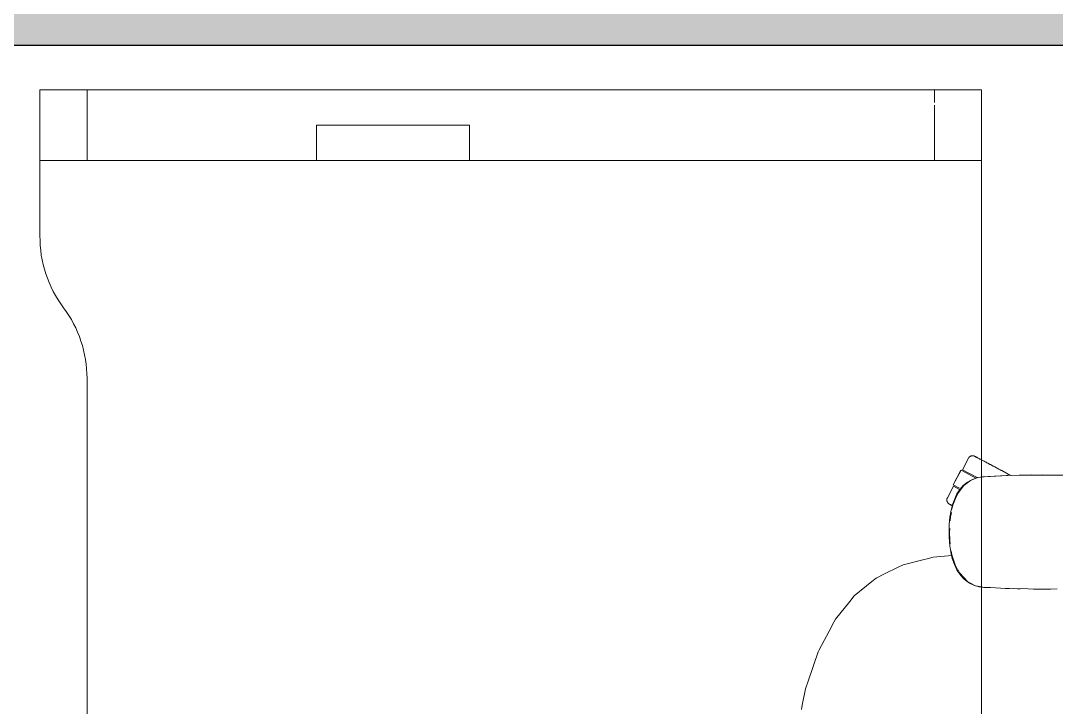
# Model space of a CAD drawing. Header units: millimetres. Extents: x 155927 to 326028, y -36033 to 97293.
# Drawn here: x 198009 to 198889, y 33683 to 34266 of the extents above; entities that cross this region are included whole.
import ezdxf

# ---------------------------------------------------------------- set-up
doc = ezdxf.new("R2010")
doc.units = ezdxf.units.MM
doc.header["$MEASUREMENT"] = 0
for name, color, linetype, lineweight in [('A-WALL-PATT', 7, 'CONTINUOUS', 9), ('G-IMPT', 8, 'CONTINUOUS', 9), ('I-FURN', 8, 'CONTINUOUS', 9), ('I-WALL', 7, 'CONTINUOUS', 9)]:
    doc.layers.add(name, color=color, linetype=linetype, lineweight=lineweight)

msp = doc.modelspace()

# ---------------------------------------------------------------- hatches: boundary and pattern name
at = {"layer": 'A-WALL-PATT'}
h = msp.add_hatch(color=256, dxfattribs=at)
h.paths.add_polyline_path([(210693.83, 34245.61), (210693.83, 34347.61), (202317.83, 34347.61), (202317.83, 34245.61), (208432.93, 34245.61)], flags=0)
h.paths.add_polyline_path([(200283.69, 34245.61), (200283.69, 34347.61), (197638.41, 34347.61), (197638.41, 34245.61), (198727.63, 34245.61)], flags=0)

# ---------------------------------------------------------------- linework, layer by layer
at = {"layer": 'G-IMPT'}
for p, q in [((198816.07, 33875.83), (198810.44, 33871.67)), ((198817.1, 33876.5), (198813.66, 33874.55)), ((198822.26, 33878.25), (198816.07, 33875.83)), ((198817.1, 33876.5), (198820.74, 33877.9)), ((198822.09, 33878.26), (198820.74, 33877.9)), ((198822.09, 33878.26), (198824.48, 33878.71)), ((198822.26, 33878.25), (198825.43, 33878.73)), ((198826.13, 33878.96), (198824.48, 33878.71)), ((198847.91, 33880.05), (198826.13, 33878.96)), ((198846.7, 33880.01), (198826.13, 33878.96)), ((198826.13, 33878.96), (198827.73, 33879.07)), ((198847.91, 33880.05), (198827.73, 33879.07)), ((198868.1, 33880.51), (198846.7, 33880.01)), ((198858.26, 33880.35), (198846.7, 33880.01)), ((198846.7, 33880.01), (198847.91, 33880.05)), ((198868.1, 33880.51), (198847.91, 33880.05)), ((198858.26, 33880.35), (198877.49, 33880.56)), ((198868.1, 33880.51), (198858.26, 33880.35)), ((198888.28, 33880.47), (198858.26, 33880.35)), ((198866.06, 33880.49), (198864.15, 33880.42)), ((198868.21, 33880.47), (198866.06, 33880.49)), ((198888.28, 33880.47), (198868.1, 33880.51)), ((198888.28, 33880.47), (198877.49, 33880.56)), ((198888.28, 33880.47), (198896.7, 33880.3)), ((198804.6, 33864.38), (198807.26, 33868.43)), ((198810.44, 33871.67), (198805.23, 33864.88)), ((198807.26, 33868.43), (198809.92, 33871.47)), ((198813.66, 33874.55), (198809.92, 33871.47)), ((198801.03, 33855.97), (198802.62, 33860.31)), ((198801.06, 33854.86), (198803.39, 33860.48)), ((198804.6, 33864.38), (198802.62, 33860.31)), ((198805.23, 33864.88), (198803.39, 33860.48)), ((198798.6, 33844.56), (198799.6, 33850.49)), ((198801.03, 33855.97), (198799.6, 33850.49)), ((198801.06, 33854.86), (198800.35, 33851.4)), ((198798.6, 33844.56), (198798.04, 33838.41)), ((198799.02, 33844.9), (198798.82, 33841.7)), ((198799.79, 33848.65), (198799.02, 33844.9)), ((198797.86, 33832.07), (198798.04, 33838.41)), ((198797.95, 33827.57), (198797.86, 33832.07)), ((198798.42, 33835.18), (198798.23, 33832.07)), ((198798.46, 33824.91), (198798.23, 33832.07)), ((198797.95, 33827.57), (198798.52, 33820.25)), ((198798.46, 33824.91), (198798.86, 33822.13)), ((198799.64, 33813.49), (198798.52, 33820.25)), ((198799.73, 33815.94), (198800.19, 33812.65)), ((198758.84, 33804.3), (198776.78, 33808.7)), ((198776.78, 33808.7), (198779.15, 33809.29)), ((198784.44, 33810.59), (198779.15, 33809.29)), ((198800.32, 33812.03), (198784.44, 33810.59)), ((198800.62, 33809.56), (198799.64, 33813.49)), ((198800.19, 33812.65), (198803.22, 33803.26)), ((198800.62, 33809.56), (198802.36, 33804.48)), ((198735.84, 33792.98), (198743.01, 33796.51)), ((198754.48, 33802.15), (198743.01, 33796.51)), ((198754.48, 33802.15), (198758.84, 33804.3)), ((198802.36, 33804.48), (198804.56, 33799.84)), ((198803.22, 33803.26), (198804.69, 33800.8)), ((198804.56, 33799.84), (198805.37, 33798.47)), ((198804.97, 33800.34), (198805.83, 33798.9)), ((198807.81, 33795.01), (198805.37, 33798.47)), ((198806.3, 33798.11), (198808.18, 33794.96)), ((198806.99, 33797.04), (198808.27, 33795.57)), ((198806.99, 33797.04), (198813.89, 33789.65)), ((198732.19, 33790.01), (198717.24, 33777.84)), ((198732.19, 33790.01), (198735.84, 33792.98)), ((198810.68, 33791.96), (198807.81, 33795.01)), ((198808.18, 33794.96), (198813.89, 33789.65)), ((198808.4, 33795.42), (198811.48, 33791.88)), ((198810.68, 33791.96), (198812, 33790.83)), ((198813.89, 33789.65), (198811.48, 33791.88)), ((198815.22, 33788.63), (198812, 33790.83)), ((198816.13, 33788.55), (198813.89, 33789.65)), ((198815.22, 33788.63), (198819.55, 33786.64)), ((198816.13, 33788.55), (198820.39, 33786.44)), ((198823.5, 33785.57), (198819.55, 33786.64)), ((198820.39, 33786.44), (198825.43, 33785.5)), ((198825.43, 33785.33), (198823.5, 33785.57)), ((198825.43, 33785.5), (198827.73, 33785.07)), ((198827.51, 33785.07), (198825.43, 33785.33)), ((198833.17, 33784.79), (198827.51, 33785.07)), ((198833.17, 33784.79), (198845.73, 33784.18)), ((198849.28, 33784.05), (198845.73, 33784.18)), ((198864.95, 33783.67), (198849.28, 33784.05)), ((198852.68, 33783.99), (198856, 33783.85)), ((198858.22, 33783.85), (198856, 33783.85)), ((198864.95, 33783.67), (198869.46, 33783.62)), ((198869.46, 33783.62), (198884.17, 33783.63)), ((198889.64, 33783.7), (198884.17, 33783.63)), ((198701.28, 33758.04), (198713.48, 33773.17)), ((198717.24, 33777.84), (198713.48, 33773.17)), ((198697.84, 33751.53), (198698.57, 33752.91)), ((198701.28, 33758.04), (198698.57, 33752.91)), ((198697.84, 33751.53), (198687.54, 33732.03)), ((198678.52, 33706.28), (198686.67, 33730.37)), ((198687.54, 33732.03), (198686.67, 33730.37)), ((198678.52, 33706.28), (198676, 33698.84)), ((198673.13, 33685.02), (198676, 33698.84)), ((198672.37, 33681.34), (198673.13, 33685.02))]:
    msp.add_line(p, q, dxfattribs=at)
at = {"layer": 'I-FURN'}
for p, q in [((198065.43, 34207.61), (198025.43, 34207.61)), ((198025.43, 34207.61), (198825.43, 34207.61)), ((198025.43, 34147.61), (198025.43, 34207.61)), ((198025.43, 34147.61), (198025.43, 34207.61)), ((198025.43, 34207.61), (198025.43, 34083.72)), ((198825.43, 34207.61), (198025.43, 34207.61)), ((198025.43, 34207.61), (198825.43, 34207.61)), ((198025.43, 34083.72), (198025.43, 34207.61)), ((198785.43, 34207.61), (198065.43, 34207.61)), ((198065.43, 34147.61), (198065.43, 34207.61)), ((198065.43, 34147.61), (198065.43, 34207.61)), ((198825.43, 34207.61), (198785.43, 34207.61)), ((198785.43, 34197.03), (198785.43, 34207.61)), ((198785.43, 34197.03), (198785.43, 34207.61)), ((198825.43, 34147.61), (198825.43, 34207.61)), ((198825.43, 34207.61), (198825.43, 34147.61)), ((198825.43, 32807.61), (198825.43, 34207.61)), ((198825.43, 34207.61), (198825.43, 32807.61)), ((198785.43, 34147.61), (198785.43, 34194.72)), ((198785.43, 34147.61), (198785.43, 34194.72)), ((198260.43, 34147.61), (198260.43, 34177.61)), ((198260.43, 34177.61), (198390.43, 34177.61)), ((198260.43, 34147.61), (198260.43, 34177.61)), ((198390.43, 34177.61), (198260.43, 34177.61)), ((198390.43, 34147.61), (198390.43, 34177.61)), ((198390.43, 34177.61), (198390.43, 34147.61)), ((198260.43, 34147.61), (198025.43, 34147.61)), ((198025.43, 34147.61), (198065.43, 34147.61)), ((198065.43, 34147.61), (198785.43, 34147.61)), ((198390.43, 34147.61), (198260.43, 34147.61)), ((198825.43, 34147.61), (198390.43, 34147.61)), ((198785.43, 34147.61), (198825.43, 34147.61)), ((198065.43, 33962.61), (198065.43, 33274.44)), ((198065.43, 33274.44), (198065.43, 33962.61)), ((198814.3, 33894.7), (198809.15, 33885.02)), ((198814.3, 33894.7), (198814.38, 33894.85)), ((198814.38, 33894.85), (198814.46, 33894.98)), ((198814.46, 33894.98), (198814.55, 33895.12)), ((198814.55, 33895.12), (198814.64, 33895.25)), ((198814.64, 33895.25), (198814.74, 33895.37)), ((198814.74, 33895.37), (198814.85, 33895.5)), ((198814.85, 33895.5), (198814.96, 33895.61)), ((198814.96, 33895.61), (198815.07, 33895.73)), ((198815.07, 33895.73), (198815.19, 33895.84)), ((198815.19, 33895.84), (198815.31, 33895.94)), ((198815.31, 33895.94), (198815.44, 33896.04)), ((198815.44, 33896.04), (198815.57, 33896.13)), ((198815.57, 33896.13), (198815.71, 33896.22)), ((198815.71, 33896.22), (198815.85, 33896.31)), ((198815.85, 33896.31), (198815.99, 33896.38)), ((198815.99, 33896.38), (198816.13, 33896.46)), ((198816.13, 33896.46), (198816.28, 33896.52)), ((198816.28, 33896.52), (198816.43, 33896.58)), ((198816.43, 33896.58), (198816.58, 33896.64)), ((198816.58, 33896.64), (198816.73, 33896.68)), ((198816.73, 33896.68), (198816.89, 33896.73)), ((198816.89, 33896.73), (198817.05, 33896.76)), ((198817.05, 33896.76), (198817.2, 33896.79)), ((198817.2, 33896.79), (198817.36, 33896.81)), ((198817.36, 33896.81), (198817.52, 33896.83)), ((198817.52, 33896.83), (198817.69, 33896.84)), ((198817.69, 33896.84), (198817.85, 33896.84)), ((198817.85, 33896.84), (198818.01, 33896.84)), ((198818.01, 33896.84), (198818.17, 33896.83)), ((198818.17, 33896.83), (198818.33, 33896.81)), ((198818.33, 33896.81), (198818.49, 33896.79)), ((198818.49, 33896.79), (198818.65, 33896.76)), ((198818.65, 33896.76), (198818.8, 33896.73)), ((198818.8, 33896.73), (198818.96, 33896.69)), ((198818.96, 33896.69), (198819.11, 33896.64)), ((198819.11, 33896.64), (198819.27, 33896.59)), ((198819.27, 33896.59), (198819.42, 33896.53)), ((198819.42, 33896.53), (198819.56, 33896.46)), ((198819.56, 33896.46), (198819.71, 33896.39)), ((198819.71, 33896.39), (198819.75, 33896.37)), ((198819.75, 33896.37), (198819.77, 33896.36)), ((198819.79, 33896.35), (198819.75, 33896.37)), ((198819.75, 33896.37), (198819.75, 33896.37)), ((198819.77, 33896.36), (198819.83, 33896.33)), ((198819.88, 33896.3), (198819.79, 33896.35)), ((198819.83, 33896.33), (198819.93, 33896.27)), ((198820, 33896.24), (198819.88, 33896.3)), ((198819.93, 33896.27), (198820.07, 33896.2)), ((198820.16, 33896.15), (198820, 33896.24)), ((198820.07, 33896.2), (198820.25, 33896.1)), ((198820.36, 33896.04), (198820.16, 33896.15)), ((198820.25, 33896.1), (198820.47, 33895.99)), ((198820.6, 33895.92), (198820.36, 33896.04)), ((198820.47, 33895.99), (198820.73, 33895.85)), ((198820.88, 33895.77), (198820.6, 33895.92)), ((198820.73, 33895.85), (198821.02, 33895.69)), ((198821.2, 33895.6), (198820.88, 33895.77)), ((198821.02, 33895.69), (198821.36, 33895.51)), ((198821.56, 33895.41), (198821.2, 33895.6)), ((198821.36, 33895.51), (198821.73, 33895.32)), ((198821.95, 33895.2), (198821.56, 33895.41)), ((198821.73, 33895.32), (198822.14, 33895.1)), ((198822.38, 33894.97), (198821.95, 33895.2)), ((198822.14, 33895.1), (198822.59, 33894.86)), ((198822.84, 33894.72), (198822.38, 33894.97)), ((198822.59, 33894.86), (198823.07, 33894.6)), ((198823.34, 33894.46), (198822.84, 33894.72)), ((198823.07, 33894.6), (198823.59, 33894.33)), ((198823.88, 33894.17), (198823.34, 33894.46)), ((198823.59, 33894.33), (198824.14, 33894.04)), ((198824.45, 33893.87), (198823.88, 33894.17)), ((198824.14, 33894.04), (198824.72, 33893.73)), ((198825.05, 33893.55), (198824.45, 33893.87)), ((198825.68, 33893.21), (198825.05, 33893.55)), ((198826.35, 33892.86), (198825.68, 33893.21)), ((198807.85, 33884.57), (198801.28, 33872.21)), ((198801.45, 33872.12), (198808.02, 33884.48)), ((198808.02, 33884.48), (198820.53, 33877.83)), ((198821.81, 33878.28), (198809.15, 33885.02)), ((198827.04, 33892.49), (198826.35, 33892.86)), ((198827.76, 33892.11), (198827.04, 33892.49)), ((198828.51, 33891.71), (198827.76, 33892.11)), ((198829.29, 33891.3), (198828.51, 33891.71)), ((198830.09, 33890.87), (198829.29, 33891.3)), ((198830.92, 33890.43), (198830.09, 33890.87)), ((198830.47, 33890.67), (198831.3, 33890.23)), ((198831.76, 33889.98), (198830.92, 33890.43)), ((198831.3, 33890.23), (198832.16, 33889.77)), ((198832.63, 33889.52), (198831.76, 33889.98)), ((198832.16, 33889.77), (198833.04, 33889.3)), ((198833.52, 33889.05), (198832.63, 33889.52)), ((198833.04, 33889.3), (198833.93, 33888.83)), ((198834.42, 33888.57), (198833.52, 33889.05)), ((198833.93, 33888.83), (198834.85, 33888.34)), ((198835.35, 33888.08), (198834.42, 33888.57)), ((198834.85, 33888.34), (198835.78, 33887.85)), ((198836.28, 33887.58), (198835.35, 33888.08)), ((198835.78, 33887.85), (198836.72, 33887.35)), ((198837.24, 33887.07), (198836.28, 33887.58)), ((198836.72, 33887.35), (198837.68, 33886.84)), ((198838.2, 33886.56), (198837.24, 33887.07)), ((198837.68, 33886.84), (198838.65, 33886.32)), ((198839.17, 33886.04), (198838.2, 33886.56)), ((198838.65, 33886.32), (198839.62, 33885.8)), ((198840.16, 33885.52), (198839.17, 33886.04)), ((198839.62, 33885.8), (198840.61, 33885.28)), ((198841.15, 33884.99), (198840.16, 33885.52)), ((198840.61, 33885.28), (198841.61, 33884.75)), ((198842.14, 33884.46), (198841.15, 33884.99)), ((198841.61, 33884.75), (198842.61, 33884.22)), ((198843.15, 33883.93), (198842.14, 33884.46)), ((198842.61, 33884.22), (198843.61, 33883.68)), ((198844.15, 33883.4), (198843.15, 33883.93)), ((198843.61, 33883.68), (198844.61, 33883.15)), ((198845.16, 33882.86), (198844.15, 33883.4)), ((198844.61, 33883.15), (198845.62, 33882.62)), ((198846.16, 33882.33), (198845.16, 33882.86)), ((198845.62, 33882.62), (198846.62, 33882.08)), ((198847.16, 33881.79), (198846.16, 33882.33)), ((198846.62, 33882.08), (198847.62, 33881.55)), ((198848.16, 33881.26), (198847.16, 33881.79)), ((198847.62, 33881.55), (198848.62, 33881.02)), ((198849.16, 33880.73), (198848.16, 33881.26)), ((198848.62, 33881.02), (198849.61, 33880.49)), ((198850.14, 33880.21), (198849.16, 33880.73)), ((198849.61, 33880.49), (198850.6, 33879.97)), ((198801.64, 33870.89), (198796.49, 33861.21)), ((198806.74, 33869.31), (198801.45, 33872.12)), ((198806.83, 33868.13), (198801.64, 33870.89)), ((198796.01, 33859.31), (198796.02, 33859.47)), ((198796.02, 33859.14), (198796.01, 33859.31)), ((198796.02, 33859.47), (198796.03, 33859.63)), ((198796.03, 33858.98), (198796.02, 33859.14)), ((198796.03, 33859.63), (198796.04, 33859.79)), ((198796.04, 33858.82), (198796.03, 33858.98)), ((198796.04, 33859.79), (198796.06, 33859.95)), ((198796.07, 33858.66), (198796.04, 33858.82)), ((198796.06, 33859.95), (198796.09, 33860.11)), ((198796.1, 33858.5), (198796.07, 33858.66)), ((198796.09, 33860.11), (198796.13, 33860.26)), ((198796.13, 33858.35), (198796.1, 33858.5)), ((198796.13, 33860.26), (198796.17, 33860.42)), ((198796.17, 33858.19), (198796.13, 33858.35)), ((198796.17, 33860.42), (198796.22, 33860.57)), ((198796.22, 33858.04), (198796.17, 33858.19)), ((198796.22, 33860.57), (198796.27, 33860.73)), ((198796.27, 33857.89), (198796.22, 33858.04)), ((198796.27, 33860.73), (198796.33, 33860.88)), ((198796.33, 33857.74), (198796.27, 33857.89)), ((198796.33, 33860.88), (198796.39, 33861.02)), ((198796.39, 33861.02), (198796.46, 33861.17)), ((198796.46, 33861.17), (198796.49, 33861.21)), ((198796.4, 33857.59), (198796.33, 33857.74)), ((198796.47, 33857.45), (198796.4, 33857.59)), ((198796.55, 33857.3), (198796.47, 33857.45)), ((198796.63, 33857.17), (198796.55, 33857.3)), ((198796.72, 33857.03), (198796.63, 33857.17)), ((198796.82, 33856.9), (198796.72, 33857.03)), ((198796.92, 33856.77), (198796.82, 33856.9)), ((198797.02, 33856.65), (198796.92, 33856.77)), ((198797.13, 33856.53), (198797.02, 33856.65)), ((198797.24, 33856.42), (198797.13, 33856.53)), ((198797.36, 33856.31), (198797.24, 33856.42)), ((198797.48, 33856.2), (198797.36, 33856.31)), ((198797.61, 33856.1), (198797.48, 33856.2)), ((198797.74, 33856.01), (198797.61, 33856.1)), ((198797.87, 33855.92), (198797.74, 33856.01)), ((198798.01, 33855.83), (198797.87, 33855.92)), ((198798.15, 33855.76), (198798.01, 33855.83)), ((198798.16, 33855.75), (198798.15, 33855.76)), ((198798.15, 33855.76), (198798.17, 33855.74)), ((198798.2, 33855.73), (198798.16, 33855.75)), ((198798.17, 33855.74), (198798.23, 33855.71)), ((198798.28, 33855.69), (198798.2, 33855.73)), ((198798.23, 33855.71), (198798.33, 33855.66)), ((198798.4, 33855.62), (198798.28, 33855.69)), ((198798.33, 33855.66), (198798.47, 33855.58)), ((198798.56, 33855.54), (198798.4, 33855.62)), ((198798.47, 33855.58), (198798.65, 33855.49)), ((198798.77, 33855.43), (198798.56, 33855.54)), ((198798.65, 33855.49), (198798.87, 33855.37)), ((198799.01, 33855.3), (198798.77, 33855.43)), ((198798.87, 33855.37), (198799.13, 33855.23)), ((198799.29, 33855.15), (198799.01, 33855.3)), ((198799.13, 33855.23), (198799.43, 33855.08)), ((198799.6, 33854.98), (198799.29, 33855.15)), ((198799.43, 33855.08), (198799.76, 33854.9)), ((198799.96, 33854.79), (198799.6, 33854.98)), ((198799.76, 33854.9), (198800.14, 33854.7)), ((198800.35, 33854.59), (198799.96, 33854.79)), ((198800.14, 33854.7), (198800.55, 33854.48)), ((198800.78, 33854.36), (198800.35, 33854.59))]:
    msp.add_line(p, q, dxfattribs=at)
for centre, radius, start, end in [((198125.46, 34082.63), 100.03, 179.37439, 216.8699), ((198125.46, 34082.63), 100.03, 179.37439, 216.8699), ((197965.43, 33962.61), 100, 0, 36.8699), ((197965.43, 33962.61), 100, 0, 36.8699)]:
    msp.add_arc(centre, radius, start, end, dxfattribs=at)
at = {"layer": 'I-WALL', "lineweight": 30}
msp.add_line((197638.41, 34245.61), (200283.69, 34245.61), dxfattribs=at)

doc.saveas('drawing.dxf')
